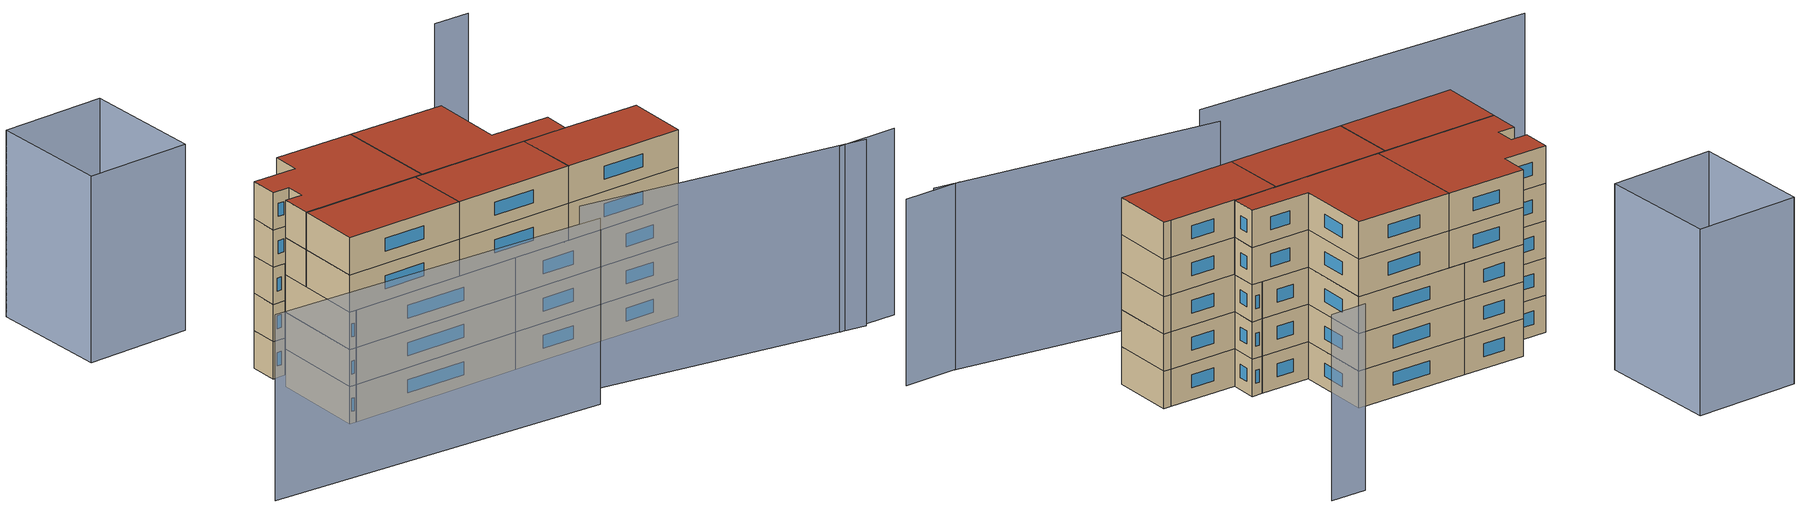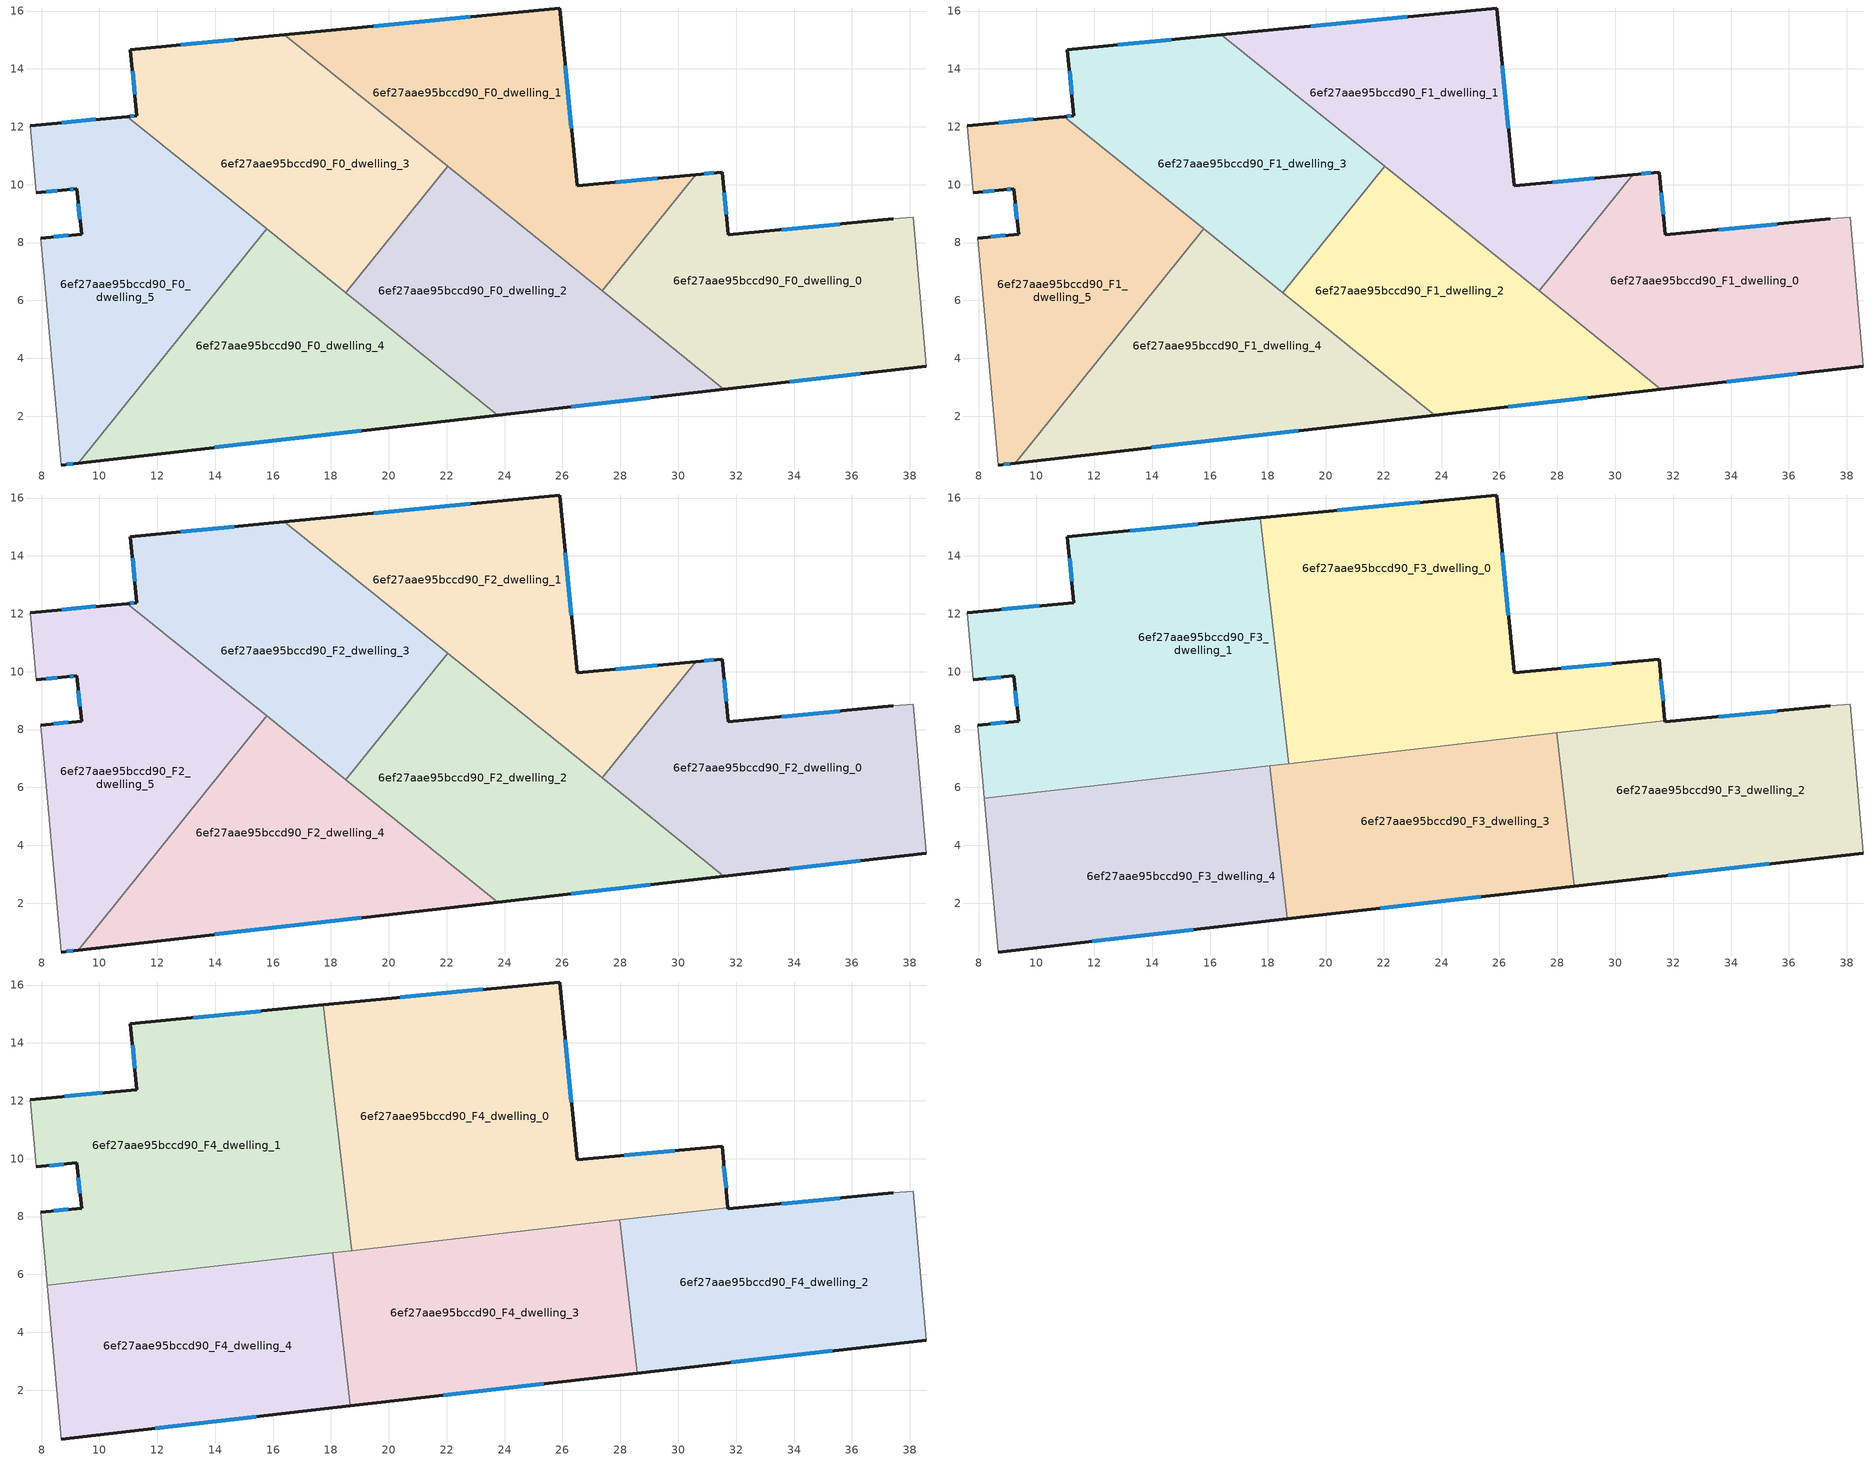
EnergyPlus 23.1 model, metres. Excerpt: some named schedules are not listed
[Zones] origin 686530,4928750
6ef27aae95bccd90_F0_dwelling_0
 floor ground (EU_floor_Construction): 38.11,8.87 38.57,3.73 31.58,2.93 27.37,6.33 30.61,10.35 31.51,10.43 31.72,8.26 37.43,8.81 z0
 wall outside (EU_wall_Construction): 37.43,8.81 31.72,8.26 31.51,10.43 30.61,10.35 / 31.58,2.93 38.57,3.73 z0:3
 wall adiabatic (EU_wall_Construction): 38.57,3.73 38.11,8.87 37.43,8.81 z0:3
 wall to 6ef27aae95bccd90_F0_dwelling_1 (EU_wall_Construction): 30.61,10.35 27.37,6.33 z0:3
 wall to 6ef27aae95bccd90_F0_dwelling_2 (EU_wall_Construction): 27.37,6.33 31.58,2.93 z0:3
 window (EU_Window_Construction): 35.58,8.64 33.58,8.44 / 33.85,3.19 36.29,3.47 / 31.22,10.41 30.91,10.38 / 31.65,8.97 31.58,9.73 z0.98:2.02
6ef27aae95bccd90_F0_dwelling_1
 floor ground (EU_floor_Construction): 25.9,16.1 26.5,9.95 30.61,10.35 27.37,6.33 16.39,15.18 z0
 wall outside (EU_wall_Construction): 30.61,10.35 26.5,9.95 25.9,16.1 16.39,15.18 z0:3
 wall to 6ef27aae95bccd90_F0_dwelling_3 (EU_wall_Construction): 16.39,15.18 22.04,10.63 z0:3
 wall to 6ef27aae95bccd90_F0_dwelling_2 (EU_wall_Construction): 22.04,10.63 27.37,6.33 z0:3
 window (EU_Window_Construction): 22.81,15.8 19.48,15.48 / 26.31,11.95 26.1,14.1 / 29.28,10.22 27.84,10.08 z0.98:2.02
6ef27aae95bccd90_F0_dwelling_2
 floor ground (EU_floor_Construction): 31.58,2.93 23.76,2.04 18.52,6.27 22.04,10.63 z0
 wall outside (EU_wall_Construction): 23.76,2.04 31.58,2.93 z0:3
 wall to 6ef27aae95bccd90_F0_dwelling_3 (EU_wall_Construction): 22.04,10.63 18.52,6.27 z0:3
 wall to 6ef27aae95bccd90_F0_dwelling_4 (EU_wall_Construction): 18.52,6.27 23.76,2.04 z0:3
 window (EU_Window_Construction): 26.3,2.33 29.04,2.64 z0.98:2.02
6ef27aae95bccd90_F0_dwelling_3
 floor ground (EU_floor_Construction): 22.04,10.63 18.52,6.27 10.97,12.35 11.29,12.38 11.07,14.66 16.39,15.18 z0
 wall outside (EU_wall_Construction): 16.39,15.18 11.07,14.66 11.29,12.38 10.97,12.35 z0:3
 wall to 6ef27aae95bccd90_F0_dwelling_5 (EU_wall_Construction): 10.97,12.35 15.79,8.47 z0:3
 wall to 6ef27aae95bccd90_F0_dwelling_4 (EU_wall_Construction): 15.79,8.47 18.52,6.27 z0:3
 window (EU_Window_Construction): 14.66,15.01 12.8,14.83 / 11.19,12.37 11.07,12.36 / 11.15,13.92 11.22,13.13 z0.98:2.02
6ef27aae95bccd90_F0_dwelling_4
 floor ground (EU_floor_Construction): 23.76,2.04 9.26,0.38 15.79,8.47 z0
 wall outside (EU_wall_Construction): 9.26,0.38 23.76,2.04 z0:3
 wall to 6ef27aae95bccd90_F0_dwelling_5 (EU_wall_Construction): 15.79,8.47 9.26,0.38 z0:3
 window (EU_Window_Construction): 13.98,0.92 19.05,1.5 z0.98:2.02
6ef27aae95bccd90_F0_dwelling_5
 floor ground (EU_floor_Construction): 15.79,8.47 9.26,0.38 8.67,0.31 7.97,8.15 9.38,8.29 9.21,9.86 8.88,9.82 7.82,9.71 7.61,12.04 10.97,12.35 z0
 wall outside (EU_wall_Construction): 7.82,9.71 8.88,9.82 9.21,9.86 9.38,8.29 7.97,8.15 / 10.97,12.35 7.61,12.04 / 8.67,0.31 9.26,0.38 z0:3
 wall adiabatic (EU_wall_Construction): 7.61,12.04 7.82,9.71 / 7.97,8.15 8.67,0.31 z0:3
 window (EU_Window_Construction): 8.99,9.83 9.1,9.85 / 8.17,9.75 8.54,9.79 / 9.88,12.25 8.7,12.14 / 8.87,0.34 9.07,0.36 / 8.92,8.25 8.43,8.2 / 9.27,9.35 9.33,8.8 z0.98:2.02
6ef27aae95bccd90_F1_dwelling_0
 floor to 6ef27aae95bccd90_F0_dwelling_0 (EU_floor_Construction): 38.11,8.87 38.57,3.73 31.58,2.93 27.37,6.33 30.61,10.35 31.51,10.43 31.72,8.26 37.43,8.81 z3
 wall outside (EU_wall_Construction): 37.43,8.81 31.72,8.26 31.51,10.43 30.61,10.35 / 31.58,2.93 38.57,3.73 z3:6
 wall adiabatic (EU_wall_Construction): 38.57,3.73 38.11,8.87 37.43,8.81 z3:6
 wall to 6ef27aae95bccd90_F1_dwelling_1 (EU_wall_Construction): 30.61,10.35 27.37,6.33 z3:6
 wall to 6ef27aae95bccd90_F1_dwelling_2 (EU_wall_Construction): 27.37,6.33 31.58,2.93 z3:6
 window (EU_Window_Construction): 35.58,8.64 33.58,8.44 / 33.85,3.19 36.29,3.47 / 31.22,10.41 30.91,10.38 / 31.65,8.97 31.58,9.73 z3.98:5.02
6ef27aae95bccd90_F1_dwelling_1
 floor to 6ef27aae95bccd90_F0_dwelling_1 (EU_floor_Construction): 25.9,16.1 26.5,9.95 30.61,10.35 27.37,6.33 16.39,15.18 z3
 wall outside (EU_wall_Construction): 30.61,10.35 26.5,9.95 25.9,16.1 16.39,15.18 z3:6
 wall to 6ef27aae95bccd90_F1_dwelling_3 (EU_wall_Construction): 16.39,15.18 22.04,10.63 z3:6
 wall to 6ef27aae95bccd90_F1_dwelling_2 (EU_wall_Construction): 22.04,10.63 27.37,6.33 z3:6
 window (EU_Window_Construction): 22.81,15.8 19.48,15.48 / 26.31,11.95 26.1,14.1 / 29.28,10.22 27.84,10.08 z3.98:5.02
6ef27aae95bccd90_F1_dwelling_2
 floor to 6ef27aae95bccd90_F0_dwelling_2 (EU_floor_Construction): 31.58,2.93 23.76,2.04 18.52,6.27 22.04,10.63 z3
 wall outside (EU_wall_Construction): 23.76,2.04 31.58,2.93 z3:6
 wall to 6ef27aae95bccd90_F1_dwelling_3 (EU_wall_Construction): 22.04,10.63 18.52,6.27 z3:6
 wall to 6ef27aae95bccd90_F1_dwelling_4 (EU_wall_Construction): 18.52,6.27 23.76,2.04 z3:6
 window (EU_Window_Construction): 26.3,2.33 29.04,2.64 z3.98:5.02
6ef27aae95bccd90_F1_dwelling_3
 floor to 6ef27aae95bccd90_F0_dwelling_3 (EU_floor_Construction): 22.04,10.63 18.52,6.27 10.97,12.35 11.29,12.38 11.07,14.66 16.39,15.18 z3
 wall outside (EU_wall_Construction): 16.39,15.18 11.07,14.66 11.29,12.38 10.97,12.35 z3:6
 wall to 6ef27aae95bccd90_F1_dwelling_5 (EU_wall_Construction): 10.97,12.35 15.79,8.47 z3:6
 wall to 6ef27aae95bccd90_F1_dwelling_4 (EU_wall_Construction): 15.79,8.47 18.52,6.27 z3:6
 window (EU_Window_Construction): 14.66,15.01 12.8,14.83 / 11.19,12.37 11.07,12.36 / 11.15,13.92 11.22,13.13 z3.98:5.02
6ef27aae95bccd90_F1_dwelling_4
 floor to 6ef27aae95bccd90_F0_dwelling_4 (EU_floor_Construction): 23.76,2.04 9.26,0.38 15.79,8.47 z3
 wall outside (EU_wall_Construction): 9.26,0.38 23.76,2.04 z3:6
 wall to 6ef27aae95bccd90_F1_dwelling_5 (EU_wall_Construction): 15.79,8.47 9.26,0.38 z3:6
 window (EU_Window_Construction): 13.98,0.92 19.05,1.5 z3.98:5.02
6ef27aae95bccd90_F1_dwelling_5
 floor to 6ef27aae95bccd90_F0_dwelling_5 (EU_floor_Construction): 15.79,8.47 9.26,0.38 8.67,0.31 7.97,8.15 9.38,8.29 9.21,9.86 8.88,9.82 7.82,9.71 7.61,12.04 10.97,12.35 z3
 wall outside (EU_wall_Construction): 7.82,9.71 8.88,9.82 9.21,9.86 9.38,8.29 7.97,8.15 / 10.97,12.35 7.61,12.04 / 8.67,0.31 9.26,0.38 z3:6
 wall adiabatic (EU_wall_Construction): 7.61,12.04 7.82,9.71 / 7.97,8.15 8.67,0.31 z3:6
 window (EU_Window_Construction): 8.99,9.83 9.1,9.85 / 8.17,9.75 8.54,9.79 / 9.88,12.25 8.7,12.14 / 8.87,0.34 9.07,0.36 / 8.92,8.25 8.43,8.2 / 9.27,9.35 9.33,8.8 z3.98:5.02
6ef27aae95bccd90_F2_dwelling_0
 floor to 6ef27aae95bccd90_F1_dwelling_0 (EU_floor_Construction): 38.11,8.87 38.57,3.73 31.58,2.93 27.37,6.33 30.61,10.35 31.51,10.43 31.72,8.26 37.43,8.81 z6
 wall outside (EU_wall_Construction): 37.43,8.81 31.72,8.26 31.51,10.43 30.61,10.35 / 31.58,2.93 38.57,3.73 z6:9
 wall adiabatic (EU_wall_Construction): 38.57,3.73 38.11,8.87 37.43,8.81 z6:9
 wall to 6ef27aae95bccd90_F2_dwelling_1 (EU_wall_Construction): 30.61,10.35 27.37,6.33 z6:9
 wall to 6ef27aae95bccd90_F2_dwelling_2 (EU_wall_Construction): 27.37,6.33 31.58,2.93 z6:9
 window (EU_Window_Construction): 35.58,8.64 33.58,8.44 / 33.85,3.19 36.29,3.47 / 31.22,10.41 30.91,10.38 / 31.65,8.97 31.58,9.73 z6.98:8.02
6ef27aae95bccd90_F2_dwelling_1
 floor to 6ef27aae95bccd90_F1_dwelling_1 (EU_floor_Construction): 25.9,16.1 26.5,9.95 30.61,10.35 27.37,6.33 16.39,15.18 z6
 wall outside (EU_wall_Construction): 30.61,10.35 26.5,9.95 25.9,16.1 16.39,15.18 z6:9
 wall to 6ef27aae95bccd90_F2_dwelling_3 (EU_wall_Construction): 16.39,15.18 22.04,10.63 z6:9
 wall to 6ef27aae95bccd90_F2_dwelling_2 (EU_wall_Construction): 22.04,10.63 27.37,6.33 z6:9
 window (EU_Window_Construction): 22.81,15.8 19.48,15.48 / 26.31,11.95 26.1,14.1 / 29.28,10.22 27.84,10.08 z6.98:8.02
6ef27aae95bccd90_F2_dwelling_2
 floor to 6ef27aae95bccd90_F1_dwelling_2 (EU_floor_Construction): 31.58,2.93 23.76,2.04 18.52,6.27 22.04,10.63 z6
 wall outside (EU_wall_Construction): 23.76,2.04 31.58,2.93 z6:9
 wall to 6ef27aae95bccd90_F2_dwelling_3 (EU_wall_Construction): 22.04,10.63 18.52,6.27 z6:9
 wall to 6ef27aae95bccd90_F2_dwelling_4 (EU_wall_Construction): 18.52,6.27 23.76,2.04 z6:9
 window (EU_Window_Construction): 26.3,2.33 29.04,2.64 z6.98:8.02
6ef27aae95bccd90_F2_dwelling_3
 floor to 6ef27aae95bccd90_F1_dwelling_3 (EU_floor_Construction): 22.04,10.63 18.52,6.27 10.97,12.35 11.29,12.38 11.07,14.66 16.39,15.18 z6
 wall outside (EU_wall_Construction): 16.39,15.18 11.07,14.66 11.29,12.38 10.97,12.35 z6:9
 wall to 6ef27aae95bccd90_F2_dwelling_5 (EU_wall_Construction): 10.97,12.35 15.79,8.47 z6:9
 wall to 6ef27aae95bccd90_F2_dwelling_4 (EU_wall_Construction): 15.79,8.47 18.52,6.27 z6:9
 window (EU_Window_Construction): 14.66,15.01 12.8,14.83 / 11.19,12.37 11.07,12.36 / 11.15,13.92 11.22,13.13 z6.98:8.02
6ef27aae95bccd90_F2_dwelling_4
 floor to 6ef27aae95bccd90_F1_dwelling_4 (EU_floor_Construction): 23.76,2.04 9.26,0.38 15.79,8.47 z6
 wall outside (EU_wall_Construction): 9.26,0.38 23.76,2.04 z6:9
 wall to 6ef27aae95bccd90_F2_dwelling_5 (EU_wall_Construction): 15.79,8.47 9.26,0.38 z6:9
 window (EU_Window_Construction): 13.98,0.92 19.05,1.5 z6.98:8.02
6ef27aae95bccd90_F2_dwelling_5
 floor to 6ef27aae95bccd90_F1_dwelling_5 (EU_floor_Construction): 15.79,8.47 9.26,0.38 8.67,0.31 7.97,8.15 9.38,8.29 9.21,9.86 8.88,9.82 7.82,9.71 7.61,12.04 10.97,12.35 z6
 wall outside (EU_wall_Construction): 7.82,9.71 8.88,9.82 9.21,9.86 9.38,8.29 7.97,8.15 / 10.97,12.35 7.61,12.04 / 8.67,0.31 9.26,0.38 z6:9
 wall adiabatic (EU_wall_Construction): 7.61,12.04 7.82,9.71 / 7.97,8.15 8.67,0.31 z6:9
 window (EU_Window_Construction): 8.99,9.83 9.1,9.85 / 8.17,9.75 8.54,9.79 / 9.88,12.25 8.7,12.14 / 8.87,0.34 9.07,0.36 / 8.92,8.25 8.43,8.2 / 9.27,9.35 9.33,8.8 z6.98:8.02
6ef27aae95bccd90_F3_dwelling_0
 floor to 6ef27aae95bccd90_F2_dwelling_1 (EU_floor_Construction): 25.9,16.1 26.5,9.95 30.61,10.35 28.69,7.96 25.75,7.63 17.9,13.97 17.74,15.31 z9
 floor to 6ef27aae95bccd90_F2_dwelling_0 (EU_floor_Construction): 31.51,10.43 31.72,8.31 28.69,7.96 30.61,10.35 z9
 floor to 6ef27aae95bccd90_F2_dwelling_3 (EU_floor_Construction): 22.04,10.63 18.99,6.86 18.71,6.82 17.9,13.97 z9
 floor to 6ef27aae95bccd90_F2_dwelling_2 (EU_floor_Construction): 25.75,7.63 18.99,6.86 22.04,10.63 z9
 wall outside (EU_wall_Construction): 31.72,8.31 31.51,10.43 26.5,9.95 25.9,16.1 17.74,15.31 z9:12
 wall to 6ef27aae95bccd90_F3_dwelling_1 (EU_wall_Construction): 17.74,15.31 18.71,6.82 z9:12
 wall to 6ef27aae95bccd90_F3_dwelling_3 (EU_wall_Construction): 18.71,6.82 27.98,7.88 z9:12
 wall to 6ef27aae95bccd90_F3_dwelling_2 (EU_wall_Construction): 27.98,7.88 31.72,8.31 z9:12
 window (EU_Window_Construction): 31.65,9 31.58,9.74 / 23.25,15.85 20.4,15.57 / 26.31,11.95 26.1,14.1 / 29.88,10.28 28.13,10.11 z9.98:11.02
6ef27aae95bccd90_F3_dwelling_1
 floor to 6ef27aae95bccd90_F2_dwelling_3 (EU_floor_Construction): 17.9,13.97 18.71,6.82 17.94,6.74 10.97,12.35 11.29,12.38 11.07,14.66 16.39,15.18 z9
 floor to 6ef27aae95bccd90_F2_dwelling_5 (EU_floor_Construction): 15.79,8.47 14.03,6.29 8.19,5.62 7.97,8.15 9.38,8.29 9.21,9.86 8.88,9.82 7.82,9.71 7.61,12.04 10.97,12.35 z9
 floor to 6ef27aae95bccd90_F2_dwelling_1 (EU_floor_Construction): 17.74,15.31 17.9,13.97 16.39,15.18 z9
 floor to 6ef27aae95bccd90_F2_dwelling_4 (EU_floor_Construction): 17.93,6.74 14.03,6.29 15.79,8.47 z9
 wall outside (EU_wall_Construction): 17.74,15.31 11.07,14.66 11.29,12.38 7.61,12.04 / 7.82,9.71 9.21,9.86 9.38,8.29 7.97,8.15 z9:12
 wall adiabatic (EU_wall_Construction): 7.61,12.04 7.82,9.71 / 7.97,8.15 8.19,5.62 z9:12
 wall to 6ef27aae95bccd90_F3_dwelling_4 (EU_wall_Construction): 8.19,5.62 18.06,6.75 z9:12
 wall to 6ef27aae95bccd90_F3_dwelling_3 (EU_wall_Construction): 18.06,6.75 18.71,6.82 z9:12
 window (EU_Window_Construction): 10.1,12.27 8.81,12.15 / 11.15,13.92 11.22,13.13 / 15.57,15.1 13.24,14.87 / 8.92,8.25 8.43,8.2 / 9.27,9.35 9.33,8.8 / 8.28,9.76 8.76,9.81 z9.98:11.02
6ef27aae95bccd90_F3_dwelling_2
 floor to 6ef27aae95bccd90_F2_dwelling_0 (EU_floor_Construction): 38.11,8.87 38.57,3.73 31.58,2.93 28.24,5.62 28.06,7.18 28.69,7.96 31.72,8.31 31.72,8.26 37.43,8.81 z9
 floor to 6ef27aae95bccd90_F2_dwelling_1 (EU_floor_Construction): 28.69,7.96 28.06,7.18 27.98,7.88 z9
 floor to 6ef27aae95bccd90_F2_dwelling_2 (EU_floor_Construction): 31.58,2.93 28.59,2.59 28.24,5.62 z9
 wall outside (EU_wall_Construction): 28.59,2.59 38.57,3.73 / 37.43,8.81 31.72,8.26 31.72,8.31 z9:12
 wall adiabatic (EU_wall_Construction): 38.57,3.73 38.11,8.87 37.43,8.81 z9:12
 wall to 6ef27aae95bccd90_F3_dwelling_3 (EU_wall_Construction): 27.98,7.88 28.59,2.59 z9:12
 window (EU_Window_Construction): 31.83,2.96 35.32,3.36 / 35.58,8.64 33.58,8.44 z9.98:11.02
6ef27aae95bccd90_F3_dwelling_3
 floor to 6ef27aae95bccd90_F2_dwelling_2 (EU_floor_Construction): 28.24,5.62 28.59,2.59 23.76,2.04 18.52,6.27 18.99,6.86 25.75,7.63 z9
 floor to 6ef27aae95bccd90_F2_dwelling_0 (EU_floor_Construction): 28.06,7.18 28.24,5.62 27.37,6.33 z9
 floor to 6ef27aae95bccd90_F2_dwelling_4 (EU_floor_Construction): 23.76,2.04 18.66,1.46 18.07,6.63 z9
 floor to 6ef27aae95bccd90_F2_dwelling_1 (EU_floor_Construction): 27.98,7.88 28.06,7.18 27.37,6.33 25.76,7.63 z9
 floor to 6ef27aae95bccd90_F2_dwelling_3 (EU_floor_Construction): 18.99,6.86 18.52,6.27 18.07,6.63 18.06,6.75 z9
 wall outside (EU_wall_Construction): 18.66,1.46 28.59,2.59 z9:12
 wall to 6ef27aae95bccd90_F3_dwelling_4 (EU_wall_Construction): 18.06,6.75 18.66,1.46 z9:12
 window (EU_Window_Construction): 21.89,1.82 25.36,2.22 z9.98:11.02
6ef27aae95bccd90_F3_dwelling_4
 floor to 6ef27aae95bccd90_F2_dwelling_4 (EU_floor_Construction): 18.07,6.63 18.66,1.46 9.26,0.38 14.03,6.29 17.93,6.74 z9
 floor to 6ef27aae95bccd90_F2_dwelling_5 (EU_floor_Construction): 14.03,6.29 9.26,0.38 8.67,0.31 8.19,5.62 z9
 wall outside (EU_wall_Construction): 8.67,0.31 18.66,1.46 z9:12
 wall adiabatic (EU_wall_Construction): 8.19,5.62 8.67,0.31 z9:12
 window (EU_Window_Construction): 11.92,0.69 15.41,1.08 z9.98:11.02
6ef27aae95bccd90_F4_dwelling_0
 floor to 6ef27aae95bccd90_F3_dwelling_0 (EU_floor_Construction): 31.51,10.43 31.72,8.31 18.71,6.82 17.74,15.31 25.9,16.1 26.5,9.95 z12
 wall outside (EU_wall_Construction): 31.72,8.31 31.51,10.43 26.5,9.95 25.9,16.1 17.74,15.31 z12:15
 wall to 6ef27aae95bccd90_F4_dwelling_1 (EU_wall_Construction): 17.74,15.31 18.71,6.82 z12:15
 wall to 6ef27aae95bccd90_F4_dwelling_3 (EU_wall_Construction): 18.71,6.82 27.98,7.88 z12:15
 wall to 6ef27aae95bccd90_F4_dwelling_2 (EU_wall_Construction): 27.98,7.88 31.72,8.31 z12:15
 window (EU_Window_Construction): 31.65,9 31.58,9.74 / 23.25,15.85 20.4,15.57 / 26.31,11.95 26.1,14.1 / 29.88,10.28 28.13,10.11 z12.98:14.02
 roof outside (EU_roof_Construction): 31.72,8.31 31.51,10.43 26.5,9.95 25.9,16.1 17.74,15.31 18.71,6.82 z15
6ef27aae95bccd90_F4_dwelling_1
 floor to 6ef27aae95bccd90_F3_dwelling_1 (EU_floor_Construction): 17.74,15.31 18.71,6.82 8.19,5.62 7.97,8.15 9.38,8.29 9.21,9.86 7.82,9.71 7.61,12.04 11.29,12.38 11.07,14.66 z12
 wall outside (EU_wall_Construction): 17.74,15.31 11.07,14.66 11.29,12.38 7.61,12.04 / 7.82,9.71 9.21,9.86 9.38,8.29 7.97,8.15 z12:15
 wall adiabatic (EU_wall_Construction): 7.61,12.04 7.82,9.71 / 7.97,8.15 8.19,5.62 z12:15
 wall to 6ef27aae95bccd90_F4_dwelling_4 (EU_wall_Construction): 8.19,5.62 18.06,6.75 z12:15
 wall to 6ef27aae95bccd90_F4_dwelling_3 (EU_wall_Construction): 18.06,6.75 18.71,6.82 z12:15
 window (EU_Window_Construction): 10.1,12.27 8.81,12.15 / 11.15,13.92 11.22,13.13 / 15.57,15.1 13.24,14.87 / 8.92,8.25 8.43,8.2 / 9.27,9.35 9.33,8.8 / 8.28,9.76 8.76,9.81 z12.98:14.02
 roof outside (EU_roof_Construction): 18.71,6.82 17.74,15.31 11.07,14.66 11.29,12.38 7.61,12.04 7.82,9.71 9.21,9.86 9.38,8.29 7.97,8.15 8.19,5.62 z15
6ef27aae95bccd90_F4_dwelling_2
 floor to 6ef27aae95bccd90_F3_dwelling_2 (EU_floor_Construction): 38.11,8.87 38.57,3.73 28.59,2.59 27.98,7.88 31.72,8.31 31.72,8.26 37.43,8.81 z12
 wall outside (EU_wall_Construction): 28.59,2.59 38.57,3.73 / 37.43,8.81 31.72,8.26 31.72,8.31 z12:15
 wall adiabatic (EU_wall_Construction): 38.57,3.73 38.11,8.87 37.43,8.81 z12:15
 wall to 6ef27aae95bccd90_F4_dwelling_3 (EU_wall_Construction): 27.98,7.88 28.59,2.59 z12:15
 window (EU_Window_Construction): 31.83,2.96 35.32,3.36 / 35.58,8.64 33.58,8.44 z12.98:14.02
 roof outside (EU_roof_Construction): 38.57,3.73 38.11,8.87 37.43,8.81 31.72,8.26 31.72,8.31 27.98,7.88 28.59,2.59 z15
6ef27aae95bccd90_F4_dwelling_3
 floor to 6ef27aae95bccd90_F3_dwelling_3 (EU_floor_Construction): 27.98,7.88 28.59,2.59 18.66,1.46 18.06,6.75 z12
 wall outside (EU_wall_Construction): 18.66,1.46 28.59,2.59 z12:15
 wall to 6ef27aae95bccd90_F4_dwelling_4 (EU_wall_Construction): 18.06,6.75 18.66,1.46 z12:15
 window (EU_Window_Construction): 21.89,1.82 25.36,2.22 z12.98:14.02
 roof outside (EU_roof_Construction): 28.59,2.59 27.98,7.88 18.06,6.75 18.66,1.46 z15
6ef27aae95bccd90_F4_dwelling_4
 floor to 6ef27aae95bccd90_F3_dwelling_4 (EU_floor_Construction): 18.06,6.75 18.66,1.46 8.67,0.31 8.19,5.62 z12
 wall outside (EU_wall_Construction): 8.67,0.31 18.66,1.46 z12:15
 wall adiabatic (EU_wall_Construction): 8.19,5.62 8.67,0.31 z12:15
 window (EU_Window_Construction): 11.92,0.69 15.41,1.08 z12.98:14.02
 roof outside (EU_roof_Construction): 18.66,1.46 18.06,6.75 8.19,5.62 8.67,0.31 z15
shading: 25.76,-3.72 49.48,-4.68 / 47.23,-4.66 52.16,-4.12 / -2.66,-8.04 26.03,-6.19 / 35.64,28.55 32.6,28.25 / 6.56,20.09 -2.08,18.93 / -2.08,18.93 -3.4,28.8 / -3.4,28.8 5.24,29.96 / 5.24,29.96 6.56,20.09 z0:15
[Building]
EU S2 Campaign: North Axis=0; Terrain=City; Solar Distribution=FullExterior
[Site:Location]
Bologna: Latitude=44.5; Longitude=11.25; Time Zone=1; Elevation=37
[SizingPeriod:WeatherFileDays]
AnnualSizingPeriod: Begin Month=1; Begin Day of Month=1; End Month=12; End Day of Month=31; Day of Week for Start Day=Monday; Use Weather File Daylight Saving Period=No; Use Weather File Rain and Snow Indicators=No
[MATERIAL]
EU_InternalMass_Material: Roughness=MediumRough; Thickness=0.1; Conductivity=1; Density=1800; Specific Heat=900; Thermal Absorptance=0.9; Solar Absorptance=0.7; Visible Absorptance=0.7
[MATERIAL:NOMASS] Roughness=MediumRough; Thermal Absorptance=0.9; Solar Absorptance=0.7; Visible Absorptance=0.7
Name | Thermal Resistance
EU_wall_NoMass | 0.905828
EU_roof_NoMass | 0.37593
EU_floor_NoMass | 0.67114
[WINDOWMATERIAL:SIMPLEGLAZINGSYSTEM]
EU_Window_SimpleGlazing: UFactor=4.52486; Solar Heat Gain Coefficient=0.85; Visible Transmittance=0.85
[CONSTRUCTION]
EU_wall_Construction: EU_wall_NoMass
EU_roof_Construction: EU_roof_NoMass
EU_floor_Construction: EU_floor_NoMass
EU_Window_Construction: EU_Window_SimpleGlazing
EU_InternalMass_Construction: EU_InternalMass_Material
[ZONE] Type=1; Multiplier=1; Ceiling Height=autocalculate; Floor Area=autocalculate; Part of Total Floor Area=Yes
Name | Volume
6ef27aae95bccd90_F0_dwelling_0; 6ef27aae95bccd90_F1_dwelling_0; 6ef27aae95bccd90_F2_dwelling_0; 6ef27aae95bccd90_F3_dwelling_2; 6ef27aae95bccd90_F4_dwelling_2 | 159.71
6ef27aae95bccd90_F3_dwelling_0; 6ef27aae95bccd90_F4_dwelling_0 | 239.559
6ef27aae95bccd90_F0_dwelling_1; 6ef27aae95bccd90_F1_dwelling_1; 6ef27aae95bccd90_F2_dwelling_1 | 159.692
6ef27aae95bccd90_F3_dwelling_1; 6ef27aae95bccd90_F4_dwelling_1 | 239.547
6ef27aae95bccd90_F0_dwelling_2; 6ef27aae95bccd90_F1_dwelling_2; 6ef27aae95bccd90_F2_dwelling_2 | 159.716
6ef27aae95bccd90_F0_dwelling_3; 6ef27aae95bccd90_F1_dwelling_3; 6ef27aae95bccd90_F2_dwelling_3 | 159.702
6ef27aae95bccd90_F3_dwelling_3; 6ef27aae95bccd90_F4_dwelling_3 | 159.721
6ef27aae95bccd90_F0_dwelling_4; 6ef27aae95bccd90_F1_dwelling_4; 6ef27aae95bccd90_F2_dwelling_4; 6ef27aae95bccd90_F0_dwelling_5; 6ef27aae95bccd90_F1_dwelling_5; 6ef27aae95bccd90_F2_dwelling_5 | 159.699
6ef27aae95bccd90_F3_dwelling_4; 6ef27aae95bccd90_F4_dwelling_4 | 159.704
[INTERNALMASS] Construction=EU_InternalMass_Construction
Name | Zone or ZoneList | Surface Area
6ef27aae95bccd90_F0_dwelling_0_EU_InternalMass | 6ef27aae95bccd90_F0_dwelling_0 | 53.2353
6ef27aae95bccd90_F0_dwelling_1_EU_InternalMass | 6ef27aae95bccd90_F0_dwelling_1 | 53.2324
6ef27aae95bccd90_F0_dwelling_2_EU_InternalMass | 6ef27aae95bccd90_F0_dwelling_2 | 53.2402
6ef27aae95bccd90_F0_dwelling_3_EU_InternalMass | 6ef27aae95bccd90_F0_dwelling_3 | 53.2357
6ef27aae95bccd90_F0_dwelling_4_EU_InternalMass | 6ef27aae95bccd90_F0_dwelling_4 | 53.233
6ef27aae95bccd90_F0_dwelling_5_EU_InternalMass | 6ef27aae95bccd90_F0_dwelling_5 | 53.2331
6ef27aae95bccd90_F1_dwelling_0_EU_InternalMass | 6ef27aae95bccd90_F1_dwelling_0 | 53.2353
6ef27aae95bccd90_F1_dwelling_1_EU_InternalMass | 6ef27aae95bccd90_F1_dwelling_1 | 53.2324
6ef27aae95bccd90_F1_dwelling_2_EU_InternalMass | 6ef27aae95bccd90_F1_dwelling_2 | 53.2402
6ef27aae95bccd90_F1_dwelling_3_EU_InternalMass | 6ef27aae95bccd90_F1_dwelling_3 | 53.2357
6ef27aae95bccd90_F1_dwelling_4_EU_InternalMass | 6ef27aae95bccd90_F1_dwelling_4 | 53.233
6ef27aae95bccd90_F1_dwelling_5_EU_InternalMass | 6ef27aae95bccd90_F1_dwelling_5 | 53.2331
6ef27aae95bccd90_F2_dwelling_0_EU_InternalMass | 6ef27aae95bccd90_F2_dwelling_0 | 53.2353
6ef27aae95bccd90_F2_dwelling_1_EU_InternalMass | 6ef27aae95bccd90_F2_dwelling_1 | 53.2324
6ef27aae95bccd90_F2_dwelling_2_EU_InternalMass | 6ef27aae95bccd90_F2_dwelling_2 | 53.2402
6ef27aae95bccd90_F2_dwelling_3_EU_InternalMass | 6ef27aae95bccd90_F2_dwelling_3 | 53.2357
6ef27aae95bccd90_F2_dwelling_4_EU_InternalMass | 6ef27aae95bccd90_F2_dwelling_4 | 53.233
6ef27aae95bccd90_F2_dwelling_5_EU_InternalMass | 6ef27aae95bccd90_F2_dwelling_5 | 53.2331
6ef27aae95bccd90_F3_dwelling_0_EU_InternalMass | 6ef27aae95bccd90_F3_dwelling_0 | 79.853
6ef27aae95bccd90_F3_dwelling_1_EU_InternalMass | 6ef27aae95bccd90_F3_dwelling_1 | 79.8496
6ef27aae95bccd90_F3_dwelling_2_EU_InternalMass | 6ef27aae95bccd90_F3_dwelling_2 | 53.2366
6ef27aae95bccd90_F3_dwelling_3_EU_InternalMass | 6ef27aae95bccd90_F3_dwelling_3 | 53.2404
6ef27aae95bccd90_F3_dwelling_4_EU_InternalMass | 6ef27aae95bccd90_F3_dwelling_4 | 53.2349
6ef27aae95bccd90_F4_dwelling_0_EU_InternalMass | 6ef27aae95bccd90_F4_dwelling_0 | 79.853
6ef27aae95bccd90_F4_dwelling_1_EU_InternalMass | 6ef27aae95bccd90_F4_dwelling_1 | 79.8496
6ef27aae95bccd90_F4_dwelling_2_EU_InternalMass | 6ef27aae95bccd90_F4_dwelling_2 | 53.2366
6ef27aae95bccd90_F4_dwelling_3_EU_InternalMass | 6ef27aae95bccd90_F4_dwelling_3 | 53.2404
6ef27aae95bccd90_F4_dwelling_4_EU_InternalMass | 6ef27aae95bccd90_F4_dwelling_4 | 53.2349
[OTHEREQUIPMENT] Fuel Type=Electricity; Design Level Calculation Method=Watts/Area; Power per Zone Floor Area=1; Fraction Latent=0; Fraction Radiant=0; Fraction Lost=0; Carbon Dioxide Generation Rate=0; EndUse Subcategory=EU_Step8_InternalGains
Name | Zone or ZoneList or Space or SpaceList | Schedule
EU_Step8_InternalGain_6ef27aae95bccd90_F0_dwelling_0_f000 | 6ef27aae95bccd90_F0_dwelling_0 | EU_Step8_GainSchedule_6ef27aae95bccd90_F0_dwelling_0_f000
EU_Step8_InternalGain_6ef27aae95bccd90_F0_dwelling_1_f000 | 6ef27aae95bccd90_F0_dwelling_1 | EU_Step8_GainSchedule_6ef27aae95bccd90_F0_dwelling_1_f000
EU_Step8_InternalGain_6ef27aae95bccd90_F0_dwelling_2_f000 | 6ef27aae95bccd90_F0_dwelling_2 | EU_Step8_GainSchedule_6ef27aae95bccd90_F0_dwelling_2_f000
EU_Step8_InternalGain_6ef27aae95bccd90_F0_dwelling_3_f000 | 6ef27aae95bccd90_F0_dwelling_3 | EU_Step8_GainSchedule_6ef27aae95bccd90_F0_dwelling_3_f000
EU_Step8_InternalGain_6ef27aae95bccd90_F0_dwelling_4_f000 | 6ef27aae95bccd90_F0_dwelling_4 | EU_Step8_GainSchedule_6ef27aae95bccd90_F0_dwelling_4_f000
EU_Step8_InternalGain_6ef27aae95bccd90_F0_dwelling_5_f000 | 6ef27aae95bccd90_F0_dwelling_5 | EU_Step8_GainSchedule_6ef27aae95bccd90_F0_dwelling_5_f000
EU_Step8_InternalGain_6ef27aae95bccd90_F1_dwelling_0_f000 | 6ef27aae95bccd90_F1_dwelling_0 | EU_Step8_GainSchedule_6ef27aae95bccd90_F1_dwelling_0_f000
EU_Step8_InternalGain_6ef27aae95bccd90_F1_dwelling_1_f000 | 6ef27aae95bccd90_F1_dwelling_1 | EU_Step8_GainSchedule_6ef27aae95bccd90_F1_dwelling_1_f000
EU_Step8_InternalGain_6ef27aae95bccd90_F1_dwelling_2_f000 | 6ef27aae95bccd90_F1_dwelling_2 | EU_Step8_GainSchedule_6ef27aae95bccd90_F1_dwelling_2_f000
EU_Step8_InternalGain_6ef27aae95bccd90_F1_dwelling_3_f000 | 6ef27aae95bccd90_F1_dwelling_3 | EU_Step8_GainSchedule_6ef27aae95bccd90_F1_dwelling_3_f000
EU_Step8_InternalGain_6ef27aae95bccd90_F1_dwelling_4_f000 | 6ef27aae95bccd90_F1_dwelling_4 | EU_Step8_GainSchedule_6ef27aae95bccd90_F1_dwelling_4_f000
EU_Step8_InternalGain_6ef27aae95bccd90_F1_dwelling_5_f000 | 6ef27aae95bccd90_F1_dwelling_5 | EU_Step8_GainSchedule_6ef27aae95bccd90_F1_dwelling_5_f000
EU_Step8_InternalGain_6ef27aae95bccd90_F2_dwelling_0_f000 | 6ef27aae95bccd90_F2_dwelling_0 | EU_Step8_GainSchedule_6ef27aae95bccd90_F2_dwelling_0_f000
EU_Step8_InternalGain_6ef27aae95bccd90_F2_dwelling_1_f000 | 6ef27aae95bccd90_F2_dwelling_1 | EU_Step8_GainSchedule_6ef27aae95bccd90_F2_dwelling_1_f000
EU_Step8_InternalGain_6ef27aae95bccd90_F2_dwelling_2_f000 | 6ef27aae95bccd90_F2_dwelling_2 | EU_Step8_GainSchedule_6ef27aae95bccd90_F2_dwelling_2_f000
EU_Step8_InternalGain_6ef27aae95bccd90_F2_dwelling_3_f000 | 6ef27aae95bccd90_F2_dwelling_3 | EU_Step8_GainSchedule_6ef27aae95bccd90_F2_dwelling_3_f000
EU_Step8_InternalGain_6ef27aae95bccd90_F2_dwelling_4_f000 | 6ef27aae95bccd90_F2_dwelling_4 | EU_Step8_GainSchedule_6ef27aae95bccd90_F2_dwelling_4_f000
EU_Step8_InternalGain_6ef27aae95bccd90_F2_dwelling_5_f000 | 6ef27aae95bccd90_F2_dwelling_5 | EU_Step8_GainSchedule_6ef27aae95bccd90_F2_dwelling_5_f000
EU_Step8_InternalGain_6ef27aae95bccd90_F3_dwelling_0_f000 | 6ef27aae95bccd90_F3_dwelling_0 | EU_Step8_GainSchedule_6ef27aae95bccd90_F3_dwelling_0_f000
EU_Step8_InternalGain_6ef27aae95bccd90_F3_dwelling_1_f000 | 6ef27aae95bccd90_F3_dwelling_1 | EU_Step8_GainSchedule_6ef27aae95bccd90_F3_dwelling_1_f000
EU_Step8_InternalGain_6ef27aae95bccd90_F3_dwelling_2_f000 | 6ef27aae95bccd90_F3_dwelling_2 | EU_Step8_GainSchedule_6ef27aae95bccd90_F3_dwelling_2_f000
EU_Step8_InternalGain_6ef27aae95bccd90_F3_dwelling_3_f000 | 6ef27aae95bccd90_F3_dwelling_3 | EU_Step8_GainSchedule_6ef27aae95bccd90_F3_dwelling_3_f000
EU_Step8_InternalGain_6ef27aae95bccd90_F3_dwelling_4_f000 | 6ef27aae95bccd90_F3_dwelling_4 | EU_Step8_GainSchedule_6ef27aae95bccd90_F3_dwelling_4_f000
EU_Step8_InternalGain_6ef27aae95bccd90_F4_dwelling_0_f000 | 6ef27aae95bccd90_F4_dwelling_0 | EU_Step8_GainSchedule_6ef27aae95bccd90_F4_dwelling_0_f000
EU_Step8_InternalGain_6ef27aae95bccd90_F4_dwelling_1_f000 | 6ef27aae95bccd90_F4_dwelling_1 | EU_Step8_GainSchedule_6ef27aae95bccd90_F4_dwelling_1_f000
EU_Step8_InternalGain_6ef27aae95bccd90_F4_dwelling_2_f000 | 6ef27aae95bccd90_F4_dwelling_2 | EU_Step8_GainSchedule_6ef27aae95bccd90_F4_dwelling_2_f000
EU_Step8_InternalGain_6ef27aae95bccd90_F4_dwelling_3_f000 | 6ef27aae95bccd90_F4_dwelling_3 | EU_Step8_GainSchedule_6ef27aae95bccd90_F4_dwelling_3_f000
EU_Step8_InternalGain_6ef27aae95bccd90_F4_dwelling_4_f000 | 6ef27aae95bccd90_F4_dwelling_4 | EU_Step8_GainSchedule_6ef27aae95bccd90_F4_dwelling_4_f000
[ZONEVENTILATION:DESIGNFLOWRATE] Schedule=EU_AlwaysOn; Design Flow Rate Calculation Method=AirChanges/Hour; Air Changes per Hour=0.73129; Ventilation Type=Natural; Fan Pressure Rise=0; Fan Total Efficiency=1; Constant Term Coefficient=1; Temperature Term Coefficient=0; Velocity Term Coefficient=0; Velocity Squared Term Coefficient=0; Minimum Indoor Temperature=-100; Maximum Indoor Temperature=100; Delta Temperature=-100; Minimum Outdoor Temperature=-100; Maximum Outdoor Temperature=100; Maximum Wind Speed=40
Name | Zone or ZoneList or Space or SpaceList
EU_ConstantAir_6ef27aae95bccd90_F0_dwelling_0 | 6ef27aae95bccd90_F0_dwelling_0
EU_ConstantAir_6ef27aae95bccd90_F0_dwelling_1 | 6ef27aae95bccd90_F0_dwelling_1
EU_ConstantAir_6ef27aae95bccd90_F0_dwelling_2 | 6ef27aae95bccd90_F0_dwelling_2
EU_ConstantAir_6ef27aae95bccd90_F0_dwelling_3 | 6ef27aae95bccd90_F0_dwelling_3
EU_ConstantAir_6ef27aae95bccd90_F0_dwelling_4 | 6ef27aae95bccd90_F0_dwelling_4
EU_ConstantAir_6ef27aae95bccd90_F0_dwelling_5 | 6ef27aae95bccd90_F0_dwelling_5
EU_ConstantAir_6ef27aae95bccd90_F1_dwelling_0 | 6ef27aae95bccd90_F1_dwelling_0
EU_ConstantAir_6ef27aae95bccd90_F1_dwelling_1 | 6ef27aae95bccd90_F1_dwelling_1
EU_ConstantAir_6ef27aae95bccd90_F1_dwelling_2 | 6ef27aae95bccd90_F1_dwelling_2
EU_ConstantAir_6ef27aae95bccd90_F1_dwelling_3 | 6ef27aae95bccd90_F1_dwelling_3
EU_ConstantAir_6ef27aae95bccd90_F1_dwelling_4 | 6ef27aae95bccd90_F1_dwelling_4
EU_ConstantAir_6ef27aae95bccd90_F1_dwelling_5 | 6ef27aae95bccd90_F1_dwelling_5
EU_ConstantAir_6ef27aae95bccd90_F2_dwelling_0 | 6ef27aae95bccd90_F2_dwelling_0
EU_ConstantAir_6ef27aae95bccd90_F2_dwelling_1 | 6ef27aae95bccd90_F2_dwelling_1
EU_ConstantAir_6ef27aae95bccd90_F2_dwelling_2 | 6ef27aae95bccd90_F2_dwelling_2
EU_ConstantAir_6ef27aae95bccd90_F2_dwelling_3 | 6ef27aae95bccd90_F2_dwelling_3
EU_ConstantAir_6ef27aae95bccd90_F2_dwelling_4 | 6ef27aae95bccd90_F2_dwelling_4
EU_ConstantAir_6ef27aae95bccd90_F2_dwelling_5 | 6ef27aae95bccd90_F2_dwelling_5
EU_ConstantAir_6ef27aae95bccd90_F3_dwelling_0 | 6ef27aae95bccd90_F3_dwelling_0
EU_ConstantAir_6ef27aae95bccd90_F3_dwelling_1 | 6ef27aae95bccd90_F3_dwelling_1
EU_ConstantAir_6ef27aae95bccd90_F3_dwelling_2 | 6ef27aae95bccd90_F3_dwelling_2
EU_ConstantAir_6ef27aae95bccd90_F3_dwelling_3 | 6ef27aae95bccd90_F3_dwelling_3
EU_ConstantAir_6ef27aae95bccd90_F3_dwelling_4 | 6ef27aae95bccd90_F3_dwelling_4
EU_ConstantAir_6ef27aae95bccd90_F4_dwelling_0 | 6ef27aae95bccd90_F4_dwelling_0
EU_ConstantAir_6ef27aae95bccd90_F4_dwelling_1 | 6ef27aae95bccd90_F4_dwelling_1
EU_ConstantAir_6ef27aae95bccd90_F4_dwelling_2 | 6ef27aae95bccd90_F4_dwelling_2
EU_ConstantAir_6ef27aae95bccd90_F4_dwelling_3 | 6ef27aae95bccd90_F4_dwelling_3
EU_ConstantAir_6ef27aae95bccd90_F4_dwelling_4 | 6ef27aae95bccd90_F4_dwelling_4
[HVACTEMPLATE:THERMOSTAT] Constant Heating Setpoint=20; Constant Cooling Setpoint=50
EU_HeatOnly_6ef27aae95bccd90_F0_dwelling_0; EU_HeatOnly_6ef27aae95bccd90_F0_dwelling_1; EU_HeatOnly_6ef27aae95bccd90_F0_dwelling_2; EU_HeatOnly_6ef27aae95bccd90_F0_dwelling_3; EU_HeatOnly_6ef27aae95bccd90_F0_dwelling_4; EU_HeatOnly_6ef27aae95bccd90_F0_dwelling_5; EU_HeatOnly_6ef27aae95bccd90_F1_dwelling_0; EU_HeatOnly_6ef27aae95bccd90_F1_dwelling_1; EU_HeatOnly_6ef27aae95bccd90_F1_dwelling_2; EU_HeatOnly_6ef27aae95bccd90_F1_dwelling_3; EU_HeatOnly_6ef27aae95bccd90_F1_dwelling_4; EU_HeatOnly_6ef27aae95bccd90_F1_dwelling_5; EU_HeatOnly_6ef27aae95bccd90_F2_dwelling_0; EU_HeatOnly_6ef27aae95bccd90_F2_dwelling_1; EU_HeatOnly_6ef27aae95bccd90_F2_dwelling_2; EU_HeatOnly_6ef27aae95bccd90_F2_dwelling_3; EU_HeatOnly_6ef27aae95bccd90_F2_dwelling_4; EU_HeatOnly_6ef27aae95bccd90_F2_dwelling_5; EU_HeatOnly_6ef27aae95bccd90_F3_dwelling_0; EU_HeatOnly_6ef27aae95bccd90_F3_dwelling_1; EU_HeatOnly_6ef27aae95bccd90_F3_dwelling_2; EU_HeatOnly_6ef27aae95bccd90_F3_dwelling_3; EU_HeatOnly_6ef27aae95bccd90_F3_dwelling_4; EU_HeatOnly_6ef27aae95bccd90_F4_dwelling_0; EU_HeatOnly_6ef27aae95bccd90_F4_dwelling_1; EU_HeatOnly_6ef27aae95bccd90_F4_dwelling_2; EU_HeatOnly_6ef27aae95bccd90_F4_dwelling_3; EU_HeatOnly_6ef27aae95bccd90_F4_dwelling_4
[HVACTEMPLATE:ZONE:IDEALLOADSAIRSYSTEM] System Availability Schedule=EU_AlwaysOn; Maximum Heating Supply Air Temperature=50; Minimum Cooling Supply Air Temperature=13; Maximum Heating Supply Air Humidity Ratio=0.0156; Minimum Cooling Supply Air Humidity Ratio=0.0077; Heating Limit=NoLimit; Cooling Limit=NoLimit; Heating Availability Schedule=EU_AlwaysOn; Cooling Availability Schedule=EU_CoolingOff; Dehumidification Control Type=ConstantSensibleHeatRatio; Cooling Sensible Heat Ratio=0.7; Dehumidification Setpoint=60; Humidification Control Type=None; Humidification Setpoint=30; Outdoor Air Method=None; Outdoor Air Flow Rate per Person=0.00944; Outdoor Air Flow Rate per Zone Floor Area=0; Outdoor Air Flow Rate per Zone=0; Demand Controlled Ventilation Type=None; Outdoor Air Economizer Type=NoEconomizer; Heat Recovery Type=None; Sensible Heat Recovery Effectiveness=0.7; Latent Heat Recovery Effectiveness=0.65
Name | Template Thermostat
6ef27aae95bccd90_F0_dwelling_0 | EU_HeatOnly_6ef27aae95bccd90_F0_dwelling_0
6ef27aae95bccd90_F0_dwelling_1 | EU_HeatOnly_6ef27aae95bccd90_F0_dwelling_1
6ef27aae95bccd90_F0_dwelling_2 | EU_HeatOnly_6ef27aae95bccd90_F0_dwelling_2
6ef27aae95bccd90_F0_dwelling_3 | EU_HeatOnly_6ef27aae95bccd90_F0_dwelling_3
6ef27aae95bccd90_F0_dwelling_4 | EU_HeatOnly_6ef27aae95bccd90_F0_dwelling_4
6ef27aae95bccd90_F0_dwelling_5 | EU_HeatOnly_6ef27aae95bccd90_F0_dwelling_5
6ef27aae95bccd90_F1_dwelling_0 | EU_HeatOnly_6ef27aae95bccd90_F1_dwelling_0
6ef27aae95bccd90_F1_dwelling_1 | EU_HeatOnly_6ef27aae95bccd90_F1_dwelling_1
6ef27aae95bccd90_F1_dwelling_2 | EU_HeatOnly_6ef27aae95bccd90_F1_dwelling_2
6ef27aae95bccd90_F1_dwelling_3 | EU_HeatOnly_6ef27aae95bccd90_F1_dwelling_3
6ef27aae95bccd90_F1_dwelling_4 | EU_HeatOnly_6ef27aae95bccd90_F1_dwelling_4
6ef27aae95bccd90_F1_dwelling_5 | EU_HeatOnly_6ef27aae95bccd90_F1_dwelling_5
6ef27aae95bccd90_F2_dwelling_0 | EU_HeatOnly_6ef27aae95bccd90_F2_dwelling_0
6ef27aae95bccd90_F2_dwelling_1 | EU_HeatOnly_6ef27aae95bccd90_F2_dwelling_1
6ef27aae95bccd90_F2_dwelling_2 | EU_HeatOnly_6ef27aae95bccd90_F2_dwelling_2
6ef27aae95bccd90_F2_dwelling_3 | EU_HeatOnly_6ef27aae95bccd90_F2_dwelling_3
6ef27aae95bccd90_F2_dwelling_4 | EU_HeatOnly_6ef27aae95bccd90_F2_dwelling_4
6ef27aae95bccd90_F2_dwelling_5 | EU_HeatOnly_6ef27aae95bccd90_F2_dwelling_5
6ef27aae95bccd90_F3_dwelling_0 | EU_HeatOnly_6ef27aae95bccd90_F3_dwelling_0
6ef27aae95bccd90_F3_dwelling_1 | EU_HeatOnly_6ef27aae95bccd90_F3_dwelling_1
6ef27aae95bccd90_F3_dwelling_2 | EU_HeatOnly_6ef27aae95bccd90_F3_dwelling_2
6ef27aae95bccd90_F3_dwelling_3 | EU_HeatOnly_6ef27aae95bccd90_F3_dwelling_3
6ef27aae95bccd90_F3_dwelling_4 | EU_HeatOnly_6ef27aae95bccd90_F3_dwelling_4
6ef27aae95bccd90_F4_dwelling_0 | EU_HeatOnly_6ef27aae95bccd90_F4_dwelling_0
6ef27aae95bccd90_F4_dwelling_1 | EU_HeatOnly_6ef27aae95bccd90_F4_dwelling_1
6ef27aae95bccd90_F4_dwelling_2 | EU_HeatOnly_6ef27aae95bccd90_F4_dwelling_2
6ef27aae95bccd90_F4_dwelling_3 | EU_HeatOnly_6ef27aae95bccd90_F4_dwelling_3
6ef27aae95bccd90_F4_dwelling_4 | EU_HeatOnly_6ef27aae95bccd90_F4_dwelling_4
[SIZING:ZONE] Zone Cooling Design Supply Air Temperature Input Method=SupplyAirTemperature; Zone Cooling Design Supply Air Temperature=13; Zone Heating Design Supply Air Temperature Input Method=SupplyAirTemperature; Zone Heating Design Supply Air Temperature=50; Zone Cooling Design Supply Air Humidity Ratio=0.008; Zone Heating Design Supply Air Humidity Ratio=0.008; Cooling Design Air Flow Method=DesignDay; Cooling Design Air Flow Rate=0; Cooling Minimum Air Flow per Zone Floor Area=0.000762; Cooling Minimum Air Flow=0; Cooling Minimum Air Flow Fraction=0.2; Heating Design Air Flow Method=DesignDay; Heating Design Air Flow Rate=0; Heating Maximum Air Flow per Zone Floor Area=0.002032; Heating Maximum Air Flow=0.141576; Heating Maximum Air Flow Fraction=0.3; Account for Dedicated Outdoor Air System=No; Dedicated Outdoor Air System Control Strategy=NeutralSupplyAir; Dedicated Outdoor Air Low Setpoint Temperature for Design=autosize; Dedicated Outdoor Air High Setpoint Temperature for Design=autosize; Zone Load Sizing Method=Sensible Load Only No Latent Load; Zone Latent Cooling Design Supply Air Humidity Ratio Input Method=HumidityRatioDifference; Zone Cooling Design Supply Air Humidity Ratio Difference=0.005; Zone Latent Heating Design Supply Air Humidity Ratio Input Method=HumidityRatioDifference; Zone Humidification Design Supply Air Humidity Ratio Difference=0.005
6ef27aae95bccd90_F0_dwelling_0; 6ef27aae95bccd90_F0_dwelling_1; 6ef27aae95bccd90_F0_dwelling_2; 6ef27aae95bccd90_F0_dwelling_3; 6ef27aae95bccd90_F0_dwelling_4; 6ef27aae95bccd90_F0_dwelling_5; 6ef27aae95bccd90_F1_dwelling_0; 6ef27aae95bccd90_F1_dwelling_1; 6ef27aae95bccd90_F1_dwelling_2; 6ef27aae95bccd90_F1_dwelling_3; 6ef27aae95bccd90_F1_dwelling_4; 6ef27aae95bccd90_F1_dwelling_5; 6ef27aae95bccd90_F2_dwelling_0; 6ef27aae95bccd90_F2_dwelling_1; 6ef27aae95bccd90_F2_dwelling_2; 6ef27aae95bccd90_F2_dwelling_3; 6ef27aae95bccd90_F2_dwelling_4; 6ef27aae95bccd90_F2_dwelling_5; 6ef27aae95bccd90_F3_dwelling_0; 6ef27aae95bccd90_F3_dwelling_1; 6ef27aae95bccd90_F3_dwelling_2; 6ef27aae95bccd90_F3_dwelling_3; 6ef27aae95bccd90_F3_dwelling_4; 6ef27aae95bccd90_F4_dwelling_0; 6ef27aae95bccd90_F4_dwelling_1; 6ef27aae95bccd90_F4_dwelling_2; 6ef27aae95bccd90_F4_dwelling_3; 6ef27aae95bccd90_F4_dwelling_4
[SCHEDULE:FILE] Column Number=1; Rows to Skip at Top=0; Number of Hours of Data=8760; Column Separator=Comma; Interpolate to Timestep=No; Minutes per Item=60; Adjust Schedule for Daylight Savings=Yes
Name | File
EU_Step8_GainSchedule_6ef27aae95bccd90_F0_dwelling_0_f000 | ../../schedules/6ef27aae95bccd90/6ef27aae95bccd90_F0_dwelling_0_f000_gain.csv
EU_Step8_GainSchedule_6ef27aae95bccd90_F0_dwelling_1_f000 | ../../schedules/6ef27aae95bccd90/6ef27aae95bccd90_F0_dwelling_1_f000_gain.csv
EU_Step8_GainSchedule_6ef27aae95bccd90_F0_dwelling_2_f000 | ../../schedules/6ef27aae95bccd90/6ef27aae95bccd90_F0_dwelling_2_f000_gain.csv
EU_Step8_GainSchedule_6ef27aae95bccd90_F0_dwelling_3_f000 | ../../schedules/6ef27aae95bccd90/6ef27aae95bccd90_F0_dwelling_3_f000_gain.csv
EU_Step8_GainSchedule_6ef27aae95bccd90_F0_dwelling_4_f000 | ../../schedules/6ef27aae95bccd90/6ef27aae95bccd90_F0_dwelling_4_f000_gain.csv
EU_Step8_GainSchedule_6ef27aae95bccd90_F0_dwelling_5_f000 | ../../schedules/6ef27aae95bccd90/6ef27aae95bccd90_F0_dwelling_5_f000_gain.csv
EU_Step8_GainSchedule_6ef27aae95bccd90_F1_dwelling_0_f000 | ../../schedules/6ef27aae95bccd90/6ef27aae95bccd90_F1_dwelling_0_f000_gain.csv
EU_Step8_GainSchedule_6ef27aae95bccd90_F1_dwelling_1_f000 | ../../schedules/6ef27aae95bccd90/6ef27aae95bccd90_F1_dwelling_1_f000_gain.csv
EU_Step8_GainSchedule_6ef27aae95bccd90_F1_dwelling_2_f000 | ../../schedules/6ef27aae95bccd90/6ef27aae95bccd90_F1_dwelling_2_f000_gain.csv
EU_Step8_GainSchedule_6ef27aae95bccd90_F1_dwelling_3_f000 | ../../schedules/6ef27aae95bccd90/6ef27aae95bccd90_F1_dwelling_3_f000_gain.csv
EU_Step8_GainSchedule_6ef27aae95bccd90_F1_dwelling_4_f000 | ../../schedules/6ef27aae95bccd90/6ef27aae95bccd90_F1_dwelling_4_f000_gain.csv
EU_Step8_GainSchedule_6ef27aae95bccd90_F1_dwelling_5_f000 | ../../schedules/6ef27aae95bccd90/6ef27aae95bccd90_F1_dwelling_5_f000_gain.csv
EU_Step8_GainSchedule_6ef27aae95bccd90_F2_dwelling_0_f000 | ../../schedules/6ef27aae95bccd90/6ef27aae95bccd90_F2_dwelling_0_f000_gain.csv
EU_Step8_GainSchedule_6ef27aae95bccd90_F2_dwelling_1_f000 | ../../schedules/6ef27aae95bccd90/6ef27aae95bccd90_F2_dwelling_1_f000_gain.csv
EU_Step8_GainSchedule_6ef27aae95bccd90_F2_dwelling_2_f000 | ../../schedules/6ef27aae95bccd90/6ef27aae95bccd90_F2_dwelling_2_f000_gain.csv
EU_Step8_GainSchedule_6ef27aae95bccd90_F2_dwelling_3_f000 | ../../schedules/6ef27aae95bccd90/6ef27aae95bccd90_F2_dwelling_3_f000_gain.csv
EU_Step8_GainSchedule_6ef27aae95bccd90_F2_dwelling_4_f000 | ../../schedules/6ef27aae95bccd90/6ef27aae95bccd90_F2_dwelling_4_f000_gain.csv
EU_Step8_GainSchedule_6ef27aae95bccd90_F2_dwelling_5_f000 | ../../schedules/6ef27aae95bccd90/6ef27aae95bccd90_F2_dwelling_5_f000_gain.csv
EU_Step8_GainSchedule_6ef27aae95bccd90_F3_dwelling_0_f000 | ../../schedules/6ef27aae95bccd90/6ef27aae95bccd90_F3_dwelling_0_f000_gain.csv
EU_Step8_GainSchedule_6ef27aae95bccd90_F3_dwelling_1_f000 | ../../schedules/6ef27aae95bccd90/6ef27aae95bccd90_F3_dwelling_1_f000_gain.csv
EU_Step8_GainSchedule_6ef27aae95bccd90_F3_dwelling_2_f000 | ../../schedules/6ef27aae95bccd90/6ef27aae95bccd90_F3_dwelling_2_f000_gain.csv
EU_Step8_GainSchedule_6ef27aae95bccd90_F3_dwelling_3_f000 | ../../schedules/6ef27aae95bccd90/6ef27aae95bccd90_F3_dwelling_3_f000_gain.csv
EU_Step8_GainSchedule_6ef27aae95bccd90_F3_dwelling_4_f000 | ../../schedules/6ef27aae95bccd90/6ef27aae95bccd90_F3_dwelling_4_f000_gain.csv
EU_Step8_GainSchedule_6ef27aae95bccd90_F4_dwelling_0_f000 | ../../schedules/6ef27aae95bccd90/6ef27aae95bccd90_F4_dwelling_0_f000_gain.csv
EU_Step8_GainSchedule_6ef27aae95bccd90_F4_dwelling_1_f000 | ../../schedules/6ef27aae95bccd90/6ef27aae95bccd90_F4_dwelling_1_f000_gain.csv
EU_Step8_GainSchedule_6ef27aae95bccd90_F4_dwelling_2_f000 | ../../schedules/6ef27aae95bccd90/6ef27aae95bccd90_F4_dwelling_2_f000_gain.csv
EU_Step8_GainSchedule_6ef27aae95bccd90_F4_dwelling_3_f000 | ../../schedules/6ef27aae95bccd90/6ef27aae95bccd90_F4_dwelling_3_f000_gain.csv
